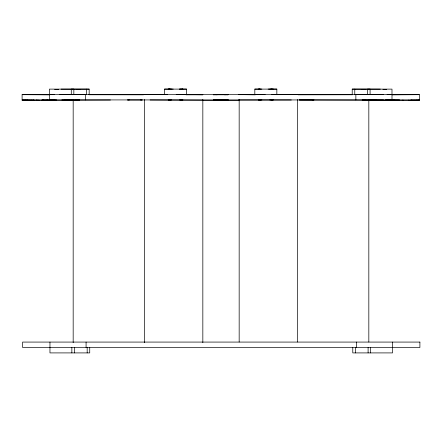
<?xml version="1.0" encoding="UTF-8"?>
<svg xmlns="http://www.w3.org/2000/svg" width="442" height="442" viewBox="0 0 442 442"><rect width="100%" height="100%" fill="white"/><g stroke="black" fill="none" stroke-linecap="round" stroke-linejoin="round"><path stroke-width="0.66" d="M25.57 100.141L22.1 100.102L22.1 94.687L54.283 94.5M42.388 100.102L49.421 100.008L49.399 89.118L89.168 89.113L89.168 94.533M71.284 94.516L71.284 89.096L73.836 89.102L73.836 94.516L49.399 94.538M373.921 99.947L85.51 99.925L85.51 94.511L59.753 94.494M86.61 89.113L86.61 94.533L73.499 94.544M164.612 94.522L164.523 89.102L173.247 89.096M176.225 94.511L186.557 94.516L186.557 89.102L179.502 89.096L182.944 89.102L182.027 89.096M265.139 94.511L254.819 94.516L254.819 89.102L276.847 89.102L276.847 94.516L271.731 94.511M352.213 94.533L352.213 89.113L391.988 89.124L392.004 100.008L413.132 100.058M354.771 89.113L354.771 94.533L367.888 94.544M355.86 99.925L355.86 94.511L383.584 94.494M370.087 94.516L370.087 89.096L367.534 89.102L367.534 94.516L391.982 94.538M410.933 100.157L419.392 100.102L419.392 94.687L387.076 94.5M22.1 100.102L28.321 100.052M419.392 94.687L392.093 94.837M186.557 89.102L169.64 89.113M164.523 94.516L167.507 94.511M254.819 94.516L255.161 94.516M49.421 100.008L54.283 99.914M368.534 100.119L369.346 100.102L299.206 99.958L313.986 99.958L312.218 99.953M368.44 100.268L371.49 100.246M213.503 100.185L228.166 100.185L224.309 100.096M228.017 100.102L213.353 100.102L217.21 100.19M272.72 89.102L273.239 89.102L271.233 89.107M42.073 94.682L41.786 94.687L42.228 94.687M399.281 94.687L399.701 94.687L391.568 94.676M30.559 100.047L22.183 100.096L29.305 100.152M42.073 100.102L41.786 100.102L42.228 100.107M29.095 100.052L36.968 100.03M31.399 100.047L34.023 100.036M227.757 100.025L228.105 100.019L224.282 100.014M399.281 100.107L399.701 100.102L385.949 100.107M408.364 100.168L411.607 100.157M413.165 100.152L419.392 100.102M170.142 89.096L168.192 89.102L169.551 89.107M260.432 89.096L258.426 89.102L261.868 89.107M42.388 94.682L49.869 94.676M89.013 94.621L350.92 94.516M129.285 94.538L127.517 94.544L142.313 94.538L140.545 94.544M215.155 94.516L213.282 94.522L216.884 94.527M301.433 94.538L299.195 94.538L352.434 94.621M311.743 94.544L313.986 94.544L312.218 94.538M226.453 94.687L228.133 94.687L224.309 94.676M227.475 94.77L228.166 94.77L224.343 94.765M352.478 94.754L298.151 94.809M398.922 94.687L392.109 94.693M36.023 100.03L43.78 100.014M42.808 100.102L56.587 100.102L55.78 100.102M66.394 100.014L64.747 100.019L68.14 100.19M129.285 99.953L127.517 99.958L142.313 99.958L140.545 99.964M110.45 100.008L72.145 100.102L72.969 100.119M170.142 99.931L168.192 99.936L171.573 99.942M180.938 99.942L182.944 99.936L179.502 99.931M215.155 99.931L213.282 99.936L217.149 100.025M226.216 99.942L228.089 99.936L224.486 99.931M260.432 99.931L258.426 99.936L261.868 99.942M271.233 99.942L273.239 99.936L269.797 99.931M369.965 99.953L368.33 99.953L391.993 99.98L387.076 99.914M215.541 100.262L213.403 100.268L216.679 100.273M226.072 100.273L228.205 100.268L224.934 100.262M398.922 100.107L393.043 100.107M392.502 100.201L394.855 100.196M403.391 100.179L370.855 100.196M402.248 100.179L409.187 100.163M89.168 89.113L61.079 89.135M268.117 89.096L271.731 89.091M380.319 89.14L352.213 89.113M114.329 94.522L85.51 94.511M140.075 94.566L164.778 94.555M255.227 94.56L238.614 94.594L255.316 94.809M276.626 94.555L310.262 94.549M89.312 94.671L163.767 94.671M186.342 94.671L202.834 94.671M239.166 94.687L255.404 94.687M276.189 94.687L355.86 94.511M49.438 94.693L42.598 94.687M186.005 94.809L202.878 94.776L186.176 94.56L186.557 94.516M226.481 94.776L213.387 94.77L214.077 94.77M143.495 94.809L89.063 94.754M49.405 99.964L73.057 99.953L70.748 99.947M383.584 99.914L370.523 99.909M61.863 99.909L70.825 99.909M75.77 100.025L79.538 100.019L73.002 100.014M67.455 99.947L85.51 99.925M150.098 99.975L202.878 100.196M226.42 100.025L213.326 100.019L217.182 100.107M291.306 99.975L238.614 100.014L239.282 100.201M71.278 100.025L65.002 100.19M367.783 100.014L362.147 100.019M369.871 100.025L376.694 100.019L375.717 100.014M48.504 100.107L42.598 100.107M50.791 100.096L55.305 100.096M70.024 100.179L73.704 100.179M368.766 100.179L371.523 100.179M390.645 100.096L384.905 100.102L385.523 100.107M70.703 100.196L46.703 100.196M202.679 100.295L239.393 100.295M70.107 100.246L73.173 100.268M374.159 100.19L376.75 100.185L373.214 100.179M269.797 89.096L276.847 89.102M171.573 89.107L164.523 89.102M259.935 89.113L254.819 89.102M224.486 94.511L228.089 94.516L213.326 94.599L217.182 94.693M224.282 94.594L228.105 94.599L213.353 94.687L217.21 94.776M362.451 100.025L365.423 100.025M373.153 100.014L374.606 100.014M67.847 100.025L65.123 100.025M224.343 100.179L227.818 100.185M37.266 100.179L48.023 100.196M410.728 100.047L415.038 100.063M33.172 100.168L39.299 100.179M30.597 100.157L34.294 100.168M31.642 100.163L27.349 100.146M276.499 94.516L276.847 94.516M414.845 100.063L416.596 100.069M27.249 100.146L25.658 100.141M416.408 100.069L419.347 100.102L417.646 100.08M22.1 94.687L49.51 94.837M364.998 89.4L361.396 89.433M80.201 89.4L76.604 89.433M392.546 342.075L392.546 352.909L352.777 352.909L352.777 347.489M370.656 347.489L370.656 352.909M368.827 99.505L368.827 341.998M368.103 347.489L368.103 352.909M356.429 342.075L356.429 347.489M355.335 347.489L355.335 352.909M297.505 99.505L297.505 341.998M239.166 99.505L239.166 341.998M202.834 99.494L202.834 342.672M144.495 99.494L144.495 342.672M89.732 347.489L89.732 352.909L49.963 352.909L49.963 342.075M87.173 347.489L87.173 352.909M86.08 342.075L86.08 347.489M74.405 347.489L74.405 352.909M73.173 99.494L73.173 342.672M71.853 347.489L71.853 352.909M58.532 89.4L54.919 89.4L58.532 89.4M386.667 89.4L383.054 89.4L386.667 89.4M419.9 342.075L22.608 342.075L22.608 347.489L419.9 347.489L419.9 342.075"/></g></svg>
